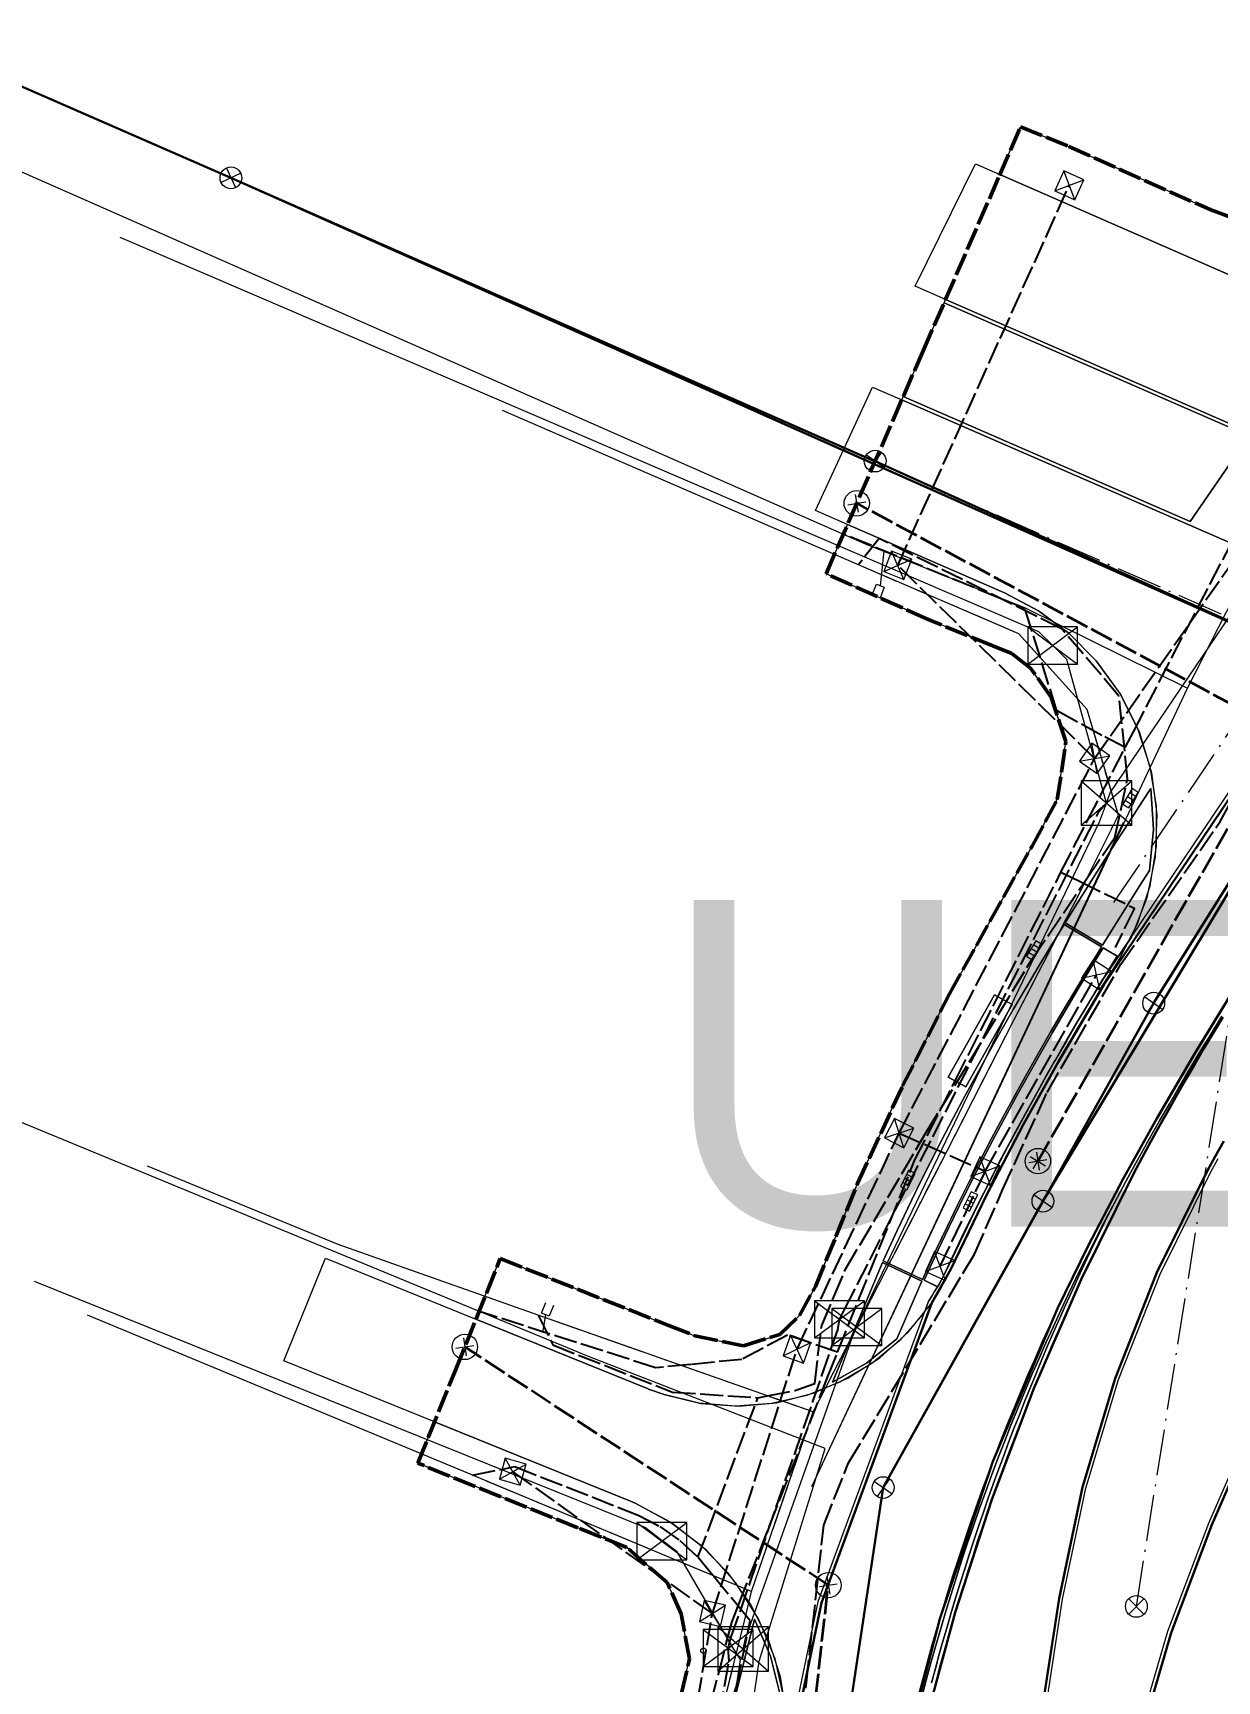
# Model space of a CAD drawing. Header units: metres. Extents: x 105014 to 106600, y 111320 to 118425.
# Drawn here: x 105358.8 to 105424, y 113387.1 to 113477.9 of the extents above; entities that cross this region are included whole.
import ezdxf
from ezdxf.enums import TextEntityAlignment as Align

# ---------------------------------------------------------------- set-up
doc = ezdxf.new("R2010")
doc.units = ezdxf.units.M
doc.linetypes.add('DASHDOT', pattern=[3.556, 2.54, -0.508, 0, -0.508])
doc.linetypes.add('DASHED', pattern=[1.524, 1.27, -0.254])
for name, color, linetype, lineweight in [('00-BASE-LIMITE', 7, 'DASHED', 50), ('00-BASE-UE', 42, 'DASHED', 25), ('10-PAV-BOCACALLE', 9, 'CONTINUOUS', 13), ('10-PAV-CALZADA-BRT', 12, 'CONTINUOUS', 30), ('10-PAV-CALZADA-MIXTA', 8, 'CONTINUOUS', 30), ('10-PAV-CICLORUTA', 76, 'CONTINUOUS', 18), ('10-PAV-SARDINEL', 252, 'CONTINUOUS', 13), ('20-EP-ZONA-DURA', 253, 'CONTINUOUS', 13), ('20-EP-ZONA-VERDE', 84, 'CONTINUOUS', 13), ('30-RED-ENEL-NODOS', 11, 'CONTINUOUS', 13), ('30-RED-ENEL-PROY', 1, 'DASHED', 25), ('30-RED-ETB-CAMARA', 151, 'CONTINUOUS', 13), ('30-RED-ETB-EXIST', 145, 'CONTINUOUS', 13), ('30-RED-ETB-PROY', 5, 'DASHED', 25), ('30-RED-VANTI-EXIST', 52, 'CONTINUOUS', 13), ('30-RED-VANTI-PROY', 2, 'DASHED', 25), ('30-RED-VANTI-RETIRO', 8, 'DASHDOT', 13), ('35-RH-ACUE-DOMICILIARIA', 152, 'CONTINUOUS', 9), ('35-RH-ACUE-MENOR-EXIST', 151, 'CONTINUOUS', 13), ('35-RH-ACUE-MENOR-PROY', 5, 'DASHED', 25), ('35-RH-PLUV-COLECTOR', 96, 'CONTINUOUS', 30), ('35-RH-PLUV-NODOS', 94, 'CONTINUOUS', 13), ('35-RH-PLUV-RETIRO', 8, 'DASHDOT', 13), ('36-RH-SAN-COLECTOR-PROY', 6, 'DASHED', 35), ('36-RH-SAN-POZOS', 216, 'CONTINUOUS', 13), ('40-ROT-UE', 7, 'CONTINUOUS', 25)]:
    doc.layers.add(name, color=color, linetype=linetype, lineweight=lineweight)

# ---------------------------------------------------------------- blocks, each defined once
blk = doc.blocks.new('CAM_ETB_T_13')
for p, q in [((-1.375, -1.025), (1.375, 1.025)), ((-1.375, 1.025), (1.375, -1.025))]:
    blk.add_line(p, q)
blk.add_lwpolyline([(-1.375, -1.025), (1.375, -1.025), (1.375, 1.025), (-1.375, 1.025)], close=True)
blk = doc.blocks.new('CAM_ETB_T_14')
for p, q in [((-1.39, -1.22), (1.39, 1.22)), ((-1.39, 1.22), (1.39, -1.22))]:
    blk.add_line(p, q)
blk.add_lwpolyline([(-1.39, -1.22), (1.39, -1.22), (1.39, 1.22), (-1.39, 1.22)], close=True)
blk = doc.blocks.new('CAJA_ENEL')
for p, q in [((-0.6, -0.6), (0.6, 0.6)), ((-0.6, 0.6), (0.6, -0.6))]:
    blk.add_line(p, q)
blk.add_lwpolyline([(-0.6, -0.6), (0.6, -0.6), (0.6, 0.6), (-0.6, 0.6)], close=True)
blk = doc.blocks.new('POSTE')
blk.add_circle((0, 0), 0.15)
blk = doc.blocks.new('POZO_SAN')
for p, q in [((-0.5, 0), (0.5, 0)), ((0, -0.5), (0, 0.5))]:
    blk.add_line(p, q)
blk.add_circle((0, 0), 0.7)
blk = doc.blocks.new('SUMIDERO')
for p, q in [((-0.25, -0.2), (-0.25, 0.2)), ((0, -0.2), (0, 0.2)), ((0.25, -0.2), (0.25, 0.2))]:
    blk.add_line(p, q)
blk.add_lwpolyline([(-0.5, -0.2), (0.5, -0.2), (0.5, 0.2), (-0.5, 0.2)], close=True)
blk = doc.blocks.new('POZO_PLUV')
for p, q in [((-0.42, -0.42), (0.42, 0.42)), ((-0.42, 0.42), (0.42, -0.42))]:
    blk.add_line(p, q)
blk.add_circle((0, 0), 0.6)

msp = doc.modelspace()

# ---------------------------------------------------------------- linework, layer by layer
at = {"layer": '00-BASE-LIMITE'}
msp.add_lwpolyline([(105393.1515, 113380.5137), (105394.9711, 113388.3435), (105394.5135, 113390.8189), (105393.7363, 113392.5397), (105391.5237, 113394.4829), (105388.8271, 113395.5617), (105380.0079, 113399.1167), (105382.0817, 113404.2453), (105384.5483, 113410.3807), (105393.7835, 113406.7225), (105395.2719, 113406.1329), (105397.9441, 113405.5709), (105399.9439, 113406.2103), (105401.0257, 113407.2515), (105401.9177, 113408.8441), (105403.0411, 113411.6039), (105404.2265, 113414.5119), (105406.7139, 113419.8887), (105409.2885, 113424.9569), (105413.8413, 113433.0969), (105415.2339, 113435.6627), (105415.6915, 113438.6829), (105415.6983, 113438.8579), (105414.8993, 113441.3037), (105413.7549, 113442.8935), (105412.7207, 113443.7063), (105411.6779, 113444.1287), (105408.0881, 113445.5833), (105402.4971, 113448.0951), (105407.8405, 113460.3577), (105412.0461, 113470.0133), (105413.2117, 113472.7045), (105415.8671, 113471.6193), (105423.6867, 113468.1225), (105430.3041, 113465.6729)], dxfattribs=at)
at = {"layer": '00-BASE-UE'}
msp.add_lwpolyline([(105393.1515, 113380.5137), (105394.9711, 113388.3435), (105394.5135, 113390.8189), (105393.7363, 113392.5397), (105391.5237, 113394.4829), (105388.8271, 113395.5617), (105380.0079, 113399.1167), (105382.0817, 113404.2453), (105384.5483, 113410.3807), (105393.7835, 113406.7225), (105395.2719, 113406.1329), (105397.9441, 113405.5709), (105399.9439, 113406.2103), (105401.0257, 113407.2515), (105401.9177, 113408.8441), (105403.0411, 113411.6039), (105404.2265, 113414.5119), (105406.7139, 113419.8887), (105409.2885, 113424.9569), (105413.8413, 113433.0969), (105415.2339, 113435.6627), (105415.6915, 113438.6829), (105415.6983, 113438.8579), (105414.8993, 113441.3037), (105413.7549, 113442.8935), (105412.7207, 113443.7063), (105411.6779, 113444.1287), (105408.0881, 113445.5833), (105402.4971, 113448.0951), (105407.8405, 113460.3577), (105412.0461, 113470.0133), (105413.2117, 113472.7045), (105415.8671, 113471.6193), (105423.6867, 113468.1225), (105430.3041, 113465.6729)], dxfattribs=at)
at = {"layer": '10-PAV-BOCACALLE'}
for points in [[(105429.1001, 113454.4565), (105409.0755, 113463.1931), (105407.4095, 113463.92), (105410.7236, 113470.6571), (105412.0703, 113470.0692), (105427.4455, 113463.3611)], [(105433.6315, 113448.9523), (105417.7891, 113425.4482), (105418.6497, 113426.8557), (105419.6556, 113428.8155), (105420.3417, 113430.9088), (105420.6909, 113433.0838), (105420.6947, 113435.2866), (105420.3528, 113437.4628), (105419.6739, 113439.5584), (105418.6747, 113441.5216), (105417.3799, 113443.3038), (105415.8897, 113444.8017), (105414.1911, 113446.0583), (105412.3227, 113447.0449), (105412.3179, 113447.047), (105403.6775, 113450.8037), (105401.911, 113451.5714), (105405.0593, 113458.3698), (105406.669, 113457.669), (105426.6991, 113448.9483)], [(105400.2118, 113386.0369), (105399.6849, 113388.3494), (105398.7752, 113390.5398), (105397.5089, 113392.5453), (105395.9221, 113394.3081), (105394.0606, 113395.7778), (105391.9776, 113396.9122), (105391.5951, 113397.0745), (105391.5463, 113397.0942), (105380.9263, 113401.3882), (105372.6269, 113404.7439), (105374.9135, 113410.3991), (105383.2075, 113407.0456), (105392.6977, 113403.2085), (105392.7182, 113403.2004), (105393.5732, 113402.8897), (105395.6047, 113402.4095), (105397.6869, 113402.2606), (105399.7661, 113402.4469), (105401.7887, 113402.9635), (105403.7024, 113403.7973), (105405.4581, 113404.9266), (105407.0104, 113406.3223), (105408.3193, 113407.9485), (105408.3193, 113407.9485), (105402.2506, 113391.4324), (105399.3525, 113377.5215)]]:
    msp.add_lwpolyline(points, dxfattribs=at)
at = {"layer": '10-PAV-CALZADA-BRT'}
for points in [[(105407.8954, 113384.5838), (105409.6039, 113390.8951), (105411.6195, 113397.1153), (105413.9372, 113403.2293), (105416.5515, 113409.2225), (105419.4561, 113415.0805), (105419.9191, 113415.9519), (105420.3911, 113416.8251), (105420.8689, 113417.6941), (105421.3519, 113418.5591), (105421.8403, 113419.4203), (105422.3335, 113420.2777), (105422.8315, 113421.1315), (105423.3341, 113421.9815), (105423.8407, 113422.8281), (105424.3515, 113423.6713)], [(105419.7195, 113383.6888), (105421.5029, 113389.7804), (105423.7521, 113395.7157), (105433.9613, 113419.1687)], [(105424.4023, 113416.8427), (105423.9303, 113415.9977), (105423.5065, 113415.2267), (105420.7231, 113409.615), (105418.4224, 113403.7887), (105416.6207, 113397.7893), (105415.3307, 113391.6595), (105413.413, 113379.1583)]]:
    msp.add_lwpolyline(points, dxfattribs=at)
at = {"layer": '10-PAV-CALZADA-MIXTA'}
for points in [[(105399.3525, 113377.5215), (105402.2506, 113391.4324), (105408.3193, 113407.9485), (105409.3677, 113409.7989), (105411.3569, 113413.9095), (105413.3613, 113417.7411), (105415.2869, 113421.1997), (105417.7891, 113425.4482), (105452.9312, 113477.5869), (105492.9189, 113536.0193)], [(105424.7843, 113424.8907), (105422.8321, 113421.7085), (105420.7111, 113418.0947), (105418.8581, 113414.7663), (105416.9353, 113411.0909), (105415.2505, 113407.6271), (105411.6878, 113399.2091), (105408.7601, 113390.5498), (105406.4835, 113381.697)]]:
    msp.add_lwpolyline(points, dxfattribs=at)
at = {"layer": '10-PAV-CICLORUTA'}
for points in [[(105420.3215, 113431.7577), (105419.7497, 113430.8641), (105419.0397, 113429.7431), (105418.3343, 113428.6163), (105417.7293, 113427.6385), (105415.6681, 113428.8685), (105416.2967, 113429.8845), (105417.0089, 113431.0219), (105417.7251, 113432.1529), (105418.4449, 113433.2777), (105419.1679, 113434.3963), (105419.8935, 113435.5093), (105420.3867, 113436.2599), (105420.539, 113434.0059), (105420.3215, 113431.7577)], [(105417.6767, 113427.5535), (105417.6335, 113427.4837), (105416.9379, 113426.3449), (105416.2479, 113425.1997), (105415.5641, 113424.0479), (105414.8869, 113422.8893), (105414.2165, 113421.7239), (105413.5537, 113420.5511), (105412.8987, 113419.3711), (105412.2523, 113418.1835), (105411.6147, 113416.9885), (105410.9863, 113415.7855), (105410.3681, 113414.5747), (105409.7599, 113413.3557), (105409.1629, 113412.1285), (105408.5857, 113410.9113), (105407.8129, 113409.2289), (105405.6445, 113410.2585), (105406.4145, 113411.9341), (105406.9995, 113413.1677), (105407.6071, 113414.4163), (105408.2255, 113415.6561), (105408.8539, 113416.8869), (105409.4921, 113418.1089), (105410.1395, 113419.3223), (105410.7955, 113420.5273), (105411.4597, 113421.7239), (105412.1317, 113422.9125), (105412.8105, 113424.0931), (105413.4963, 113425.2661), (105414.1883, 113426.4315), (105414.8859, 113427.5895), (105415.5889, 113428.7405), (105415.6155, 113428.7833), (105417.6767, 113427.5535)], [(105407.7719, 113409.1377), (105406.3921, 113405.9581), (105404.7199, 113404.6213), (105402.8483, 113403.5819), (105405.6035, 113410.1673), (105407.7719, 113409.1377)], [(105399.9611, 113386.3551), (105398.1875, 113377.7967), (105395.8139, 113378.1549), (105397.0377, 113384.3738), (105398.5567, 113390.5273), (105399.4264, 113388.4975), (105399.9611, 113386.3551)]]:
    msp.add_lwpolyline(points, close=True, dxfattribs=at)
at = {"layer": '10-PAV-SARDINEL'}
for points in [[(105399.1567, 113377.5623), (105402.0548, 113391.4732), (105402.0628, 113391.5011), (105408.1316, 113408.0175), (105408.1461, 113408.0485), (105408.1526, 113408.0591), (105408.3182, 113408.3086), (105408.3208, 113408.3126), (105408.4783, 113408.5626), (105408.6325, 113408.8205), (105408.7797, 113409.0803), (105408.9226, 113409.3467), (105409.0566, 113409.6114), (105409.1869, 113409.8843), (105409.5733, 113410.7117), (105409.9661, 113411.5378), (105410.3646, 113412.3612), (105410.7687, 113413.1819), (105411.1784, 113413.9997), (105411.67, 113414.9642), (105412.1684, 113415.9251), (105412.6736, 113416.8825), (105413.1854, 113417.8363), (105413.6597, 113418.7063), (105414.1391, 113419.5734), (105414.6236, 113420.4377), (105415.1133, 113421.2991), (105415.7296, 113422.3679), (105416.3526, 113423.4332), (105416.982, 113424.4945), (105417.6177, 113425.5513), (105417.6233, 113425.56), (105452.7658, 113477.6993)], [(105452.9312, 113477.5869), (105417.7891, 113425.4482), (105417.1537, 113424.3919), (105416.5249, 113423.3317), (105415.9026, 113422.2676), (105415.2869, 113421.1997), (105414.7978, 113420.3394), (105414.3138, 113419.4761), (105413.835, 113418.61), (105413.3613, 113417.7411), (105412.8501, 113416.7885), (105412.3456, 113415.8324), (105411.8479, 113414.8727), (105411.3569, 113413.9095), (105410.9478, 113413.0929), (105410.5443, 113412.2735), (105410.1465, 113411.4513), (105409.7542, 113410.6264), (105409.3677, 113409.7989), (105409.2367, 113409.5244), (105409.0993, 113409.253), (105408.9556, 113408.985), (105408.8057, 113408.7203), (105408.6496, 113408.4593), (105408.4874, 113408.202), (105408.3193, 113407.9485), (105402.2506, 113391.4324), (105399.3525, 113377.5215)], [(105407.5704, 113386.2642), (105407.8213, 113387.2202), (105408.08, 113388.1742), (105408.3463, 113389.1261), (105408.6202, 113390.0758), (105408.9018, 113391.0232), (105409.191, 113391.9684), (105409.4877, 113392.9113), (105409.7921, 113393.8517), (105410.1039, 113394.7896), (105410.4233, 113395.725), (105410.7503, 113396.6578), (105411.0846, 113397.5879), (105411.4265, 113398.5154), (105411.7758, 113399.44), (105412.1325, 113400.3618), (105412.4966, 113401.2807), (105412.8681, 113402.1967), (105413.247, 113403.1096), (105413.6331, 113404.0195), (105414.0266, 113404.9263), (105414.4273, 113405.8298), (105414.8353, 113406.7301), (105415.2505, 113407.6271), (105415.6618, 113408.4978), (105416.0798, 113409.3654), (105416.5043, 113410.2298), (105416.9353, 113411.0909), (105417.4063, 113412.0148), (105417.8838, 113412.9354), (105418.3677, 113413.8526), (105418.8581, 113414.7663), (105419.3139, 113415.6025), (105419.7747, 113416.436), (105420.2404, 113417.2668), (105420.7111, 113418.0947), (105421.234, 113419.0024), (105421.7618, 113419.9073), (105422.2945, 113420.8094), (105422.8321, 113421.7085), (105423.4767, 113422.773), (105424.1274, 113423.8337)], [(105424.2976, 113423.7287), (105423.6475, 113422.6689), (105423.0034, 113421.6052), (105422.4665, 113420.7072), (105421.9343, 113419.8061), (105421.4071, 113418.9022), (105420.8847, 113417.9954), (105420.4146, 113417.1685), (105419.9494, 113416.3388), (105419.4892, 113415.5063), (105419.034, 113414.6712), (105418.5443, 113413.7586), (105418.061, 113412.8427), (105417.5842, 113411.9234), (105417.1138, 113411.0008), (105416.6838, 113410.1415), (105416.2596, 113409.2779), (105415.8424, 113408.4117), (105415.4317, 113407.5424), (105415.0172, 113406.6469), (105414.6098, 113405.748), (105414.2098, 113404.8459), (105413.8169, 113403.9407), (105413.4314, 113403.0323), (105413.0532, 113402.1208), (105412.6822, 113401.2062), (105412.3188, 113400.2889), (105411.9626, 113399.3686), (105411.6139, 113398.4455), (105411.2726, 113397.5196), (105410.9388, 113396.5909), (105410.6124, 113395.6596), (105410.2933, 113394.7251), (105409.9822, 113393.7894), (105409.6783, 113392.8505), (105409.382, 113391.9092), (105409.0933, 113390.9655), (105408.8122, 113390.0196), (105408.5387, 113389.0714), (105408.2728, 113388.1211), (105408.0146, 113387.1686), (105407.764, 113386.2142)], [(105408.3071, 113387.0135), (105408.518, 113387.8022), (105408.7349, 113388.5939), (105408.9554, 113389.3799), (105409.1821, 113390.1688), (105409.4122, 113390.9521), (105409.6485, 113391.7382), (105409.8882, 113392.5186), (105410.1341, 113393.3018), (105410.3833, 113394.0793), (105410.6388, 113394.8593), (105410.8976, 113395.6336), (105411.1625, 113396.4104), (105411.4308, 113397.1816), (105411.7052, 113397.9552), (105411.9829, 113398.7228), (105412.2669, 113399.4931), (105412.5539, 113400.2574), (105412.8472, 113401.0241), (105413.1436, 113401.7848), (105413.4463, 113402.5478), (105413.752, 113403.3048), (105414.064, 113404.064), (105414.379, 113404.8173), (105414.7002, 113405.5726), (105415.0244, 113406.3219), (105415.3549, 113407.0732), (105415.6882, 113407.8185), (105416.0278, 113408.5658), (105416.3702, 113409.307), (105416.7191, 113410.05), (105417.0705, 113410.7869), (105417.4283, 113411.5256), (105417.7887, 113412.2582), (105418.1557, 113412.9924), (105418.525, 113413.7205), (105418.5446, 113413.7585), (105419.034, 113414.6712), (105419.4892, 113415.5063), (105419.9494, 113416.3388), (105420.4146, 113417.1685), (105420.8847, 113417.9954), (105421.4071, 113418.9022), (105421.9343, 113419.8061), (105422.4665, 113420.7072), (105423.0034, 113421.6052), (105423.6475, 113422.6689), (105424.2976, 113423.7287)], [(105424.3515, 113423.6713), (105423.8407, 113422.8281), (105423.3341, 113421.9815), (105422.8315, 113421.1315), (105422.3335, 113420.2777), (105421.8403, 113419.4203), (105421.3519, 113418.5591), (105420.8689, 113417.6941), (105420.3911, 113416.8251), (105419.9191, 113415.9519), (105419.4561, 113415.0805), (105419.0784, 113414.3581), (105418.7031, 113413.6294), (105418.3343, 113412.9024), (105417.9679, 113412.1693), (105417.608, 113411.4378), (105417.2507, 113410.7002), (105416.8998, 113409.9644), (105416.5515, 113409.2225), (105416.2096, 113408.4824), (105415.8705, 113407.7363), (105415.5377, 113406.9921), (105415.2077, 113406.2419), (105414.884, 113405.4937), (105414.5632, 113404.7395), (105414.2487, 113403.9874), (105413.9372, 113403.2293), (105413.632, 113402.4734), (105413.3297, 113401.7116), (105413.0338, 113400.952), (105412.7409, 113400.1865), (105412.4543, 113399.4233), (105412.1708, 113398.6543), (105411.8935, 113397.8877), (105411.6195, 113397.1153), (105411.3516, 113396.3453), (105411.0871, 113395.5696), (105410.8287, 113394.7965), (105410.5736, 113394.0176), (105410.3247, 113393.2413), (105410.0792, 113392.4593), (105409.8398, 113391.68), (105409.6039, 113390.8951), (105409.3741, 113390.113), (105409.1478, 113389.3253), (105408.9276, 113388.5404), (105408.711, 113387.7499), (105408.5004, 113386.9624)]]:
    msp.add_lwpolyline(points, dxfattribs=at)
at = {"layer": '20-EP-ZONA-DURA'}
for points in [[(105427.4455, 113463.3611), (105412.0703, 113470.0692), (105413.2117, 113472.7045), (105415.8671, 113471.6193), (105423.6867, 113468.1225), (105430.3041, 113465.6729)], [(105426.6991, 113448.9483), (105406.6689, 113457.669), (105406.7488, 113457.8523), (105422.5469, 113450.9741), (105425.7989, 113455.6785), (105408.9956, 113463.0097), (105409.0755, 113463.1931), (105429.1001, 113454.4565)], [(105407.764, 113386.2142), (105408.0146, 113387.1686), (105408.2728, 113388.1211), (105408.5387, 113389.0714), (105408.8122, 113390.0196), (105409.0933, 113390.9655), (105409.382, 113391.9092), (105409.6783, 113392.8505), (105409.9822, 113393.7894), (105410.2933, 113394.7251), (105410.6124, 113395.6596), (105410.9388, 113396.5909), (105411.2726, 113397.5196), (105411.6139, 113398.4455), (105411.9626, 113399.3686), (105412.3188, 113400.2889), (105412.6822, 113401.2062), (105413.0532, 113402.1208), (105413.4314, 113403.0323), (105413.8169, 113403.9407), (105414.2098, 113404.8459), (105414.6098, 113405.748), (105415.0172, 113406.6469), (105415.4317, 113407.5424), (105415.8424, 113408.4117), (105416.2596, 113409.2779), (105416.6838, 113410.1415), (105417.1138, 113411.0008), (105417.5842, 113411.9234), (105418.061, 113412.8427), (105418.525, 113413.7205), (105418.1557, 113412.9924), (105417.7887, 113412.2582), (105417.4283, 113411.5256), (105417.0705, 113410.7869), (105416.7191, 113410.05), (105416.3702, 113409.307), (105416.0278, 113408.5658), (105415.6882, 113407.8185), (105415.3549, 113407.0732), (105415.0244, 113406.3219), (105414.7002, 113405.5726), (105414.379, 113404.8173), (105414.064, 113404.064), (105413.752, 113403.3048), (105413.4463, 113402.5478), (105413.1436, 113401.7848), (105412.8472, 113401.0241), (105412.5539, 113400.2574), (105412.2669, 113399.4931), (105411.9829, 113398.7228), (105411.7052, 113397.9552), (105411.4308, 113397.1816), (105411.1625, 113396.4104), (105410.8976, 113395.6336), (105410.6388, 113394.8593), (105410.3833, 113394.0793), (105410.1341, 113393.3018), (105409.8882, 113392.5186), (105409.6485, 113391.7382), (105409.4122, 113390.9521), (105409.1821, 113390.1688), (105408.9554, 113389.3799), (105408.7349, 113388.5939), (105408.518, 113387.8022), (105408.3071, 113387.0135)], [(105393.1515, 113380.5137), (105394.9711, 113388.3435), (105394.5135, 113390.8189), (105393.7363, 113392.5397), (105391.5237, 113394.4829), (105388.8271, 113395.5617), (105380.0079, 113399.1167), (105380.9264, 113401.3882), (105391.5463, 113397.0942), (105391.5951, 113397.0745), (105391.9776, 113396.9122), (105393.8708, 113395.9008), (105395.5872, 113394.6118), (105397.0863, 113393.0756), (105398.3329, 113391.3283), (105399.2978, 113389.4109), (105399.9582, 113387.3686), (105400.2986, 113385.2493)]]:
    msp.add_lwpolyline(points, dxfattribs=at)
for points in [[(105419.3248, 113428.0844), (105417.7511, 113425.7496), (105418.4957, 113426.9771), (105418.5349, 113427.0413), (105417.7625, 113427.5023), (105417.7187, 113427.4313), (105417.0233, 113426.2929), (105416.3337, 113425.1483), (105415.6503, 113423.9971), (105414.9733, 113422.8391), (105414.3035, 113421.6743), (105413.6409, 113420.5023), (105412.9865, 113419.3229), (105412.3403, 113418.1361), (105411.7031, 113416.9417), (105411.0753, 113415.7397), (105410.4573, 113414.5295), (105409.8497, 113413.3115), (105409.2529, 113412.0853), (105408.6761, 113410.8687), (105407.9051, 113409.1853), (105408.6411, 113408.8358), (105408.6325, 113408.8205), (105408.4783, 113408.5626), (105408.3208, 113408.3126), (105408.3182, 113408.3086), (105408.1526, 113408.0591), (105408.1461, 113408.0485), (105408.1316, 113408.0175), (105407.8868, 113407.3514), (105406.5548, 113405.8655), (105405.0111, 113404.6009), (105403.292, 113403.5875), (105401.438, 113402.8492), (105399.4929, 113402.4033), (105397.5025, 113402.2604), (105395.5136, 113402.4238), (105393.5732, 113402.8897), (105392.7182, 113403.2004), (105392.6977, 113403.2085), (105383.2075, 113407.0456), (105384.5483, 113410.3807), (105393.7835, 113406.7225), (105395.2719, 113406.1329), (105397.9441, 113405.5709), (105399.9439, 113406.2103), (105401.0257, 113407.2515), (105401.9177, 113408.8441), (105403.0411, 113411.6039), (105404.2265, 113414.5119), (105406.7139, 113419.8887), (105409.2885, 113424.9569), (105413.8413, 113433.0969), (105415.2339, 113435.6627), (105415.6915, 113438.6829), (105415.6983, 113438.8579), (105414.8993, 113441.3037), (105413.7549, 113442.8935), (105412.7207, 113443.7063), (105411.6779, 113444.1287), (105408.0881, 113445.5833), (105402.4971, 113448.0951), (105403.6774, 113450.8038), (105412.3179, 113447.047), (105412.3227, 113447.0449), (105414.1911, 113446.0583), (105415.8897, 113444.8017), (105417.3799, 113443.3038), (105418.7341, 113441.4236), (105419.7596, 113439.3458), (105420.4284, 113437.1274), (105420.7221, 113434.829), (105420.6327, 113432.5136), (105420.1626, 113430.2447), (105419.3248, 113428.0844)], [(105415.6681, 113428.8685), (105417.7293, 113427.6385), (105418.3343, 113428.6163), (105419.0397, 113429.7431), (105419.7497, 113430.8641), (105420.3215, 113431.7577), (105420.539, 113434.0061), (105420.3867, 113436.2599), (105419.8935, 113435.5093), (105419.1679, 113434.3963), (105418.4449, 113433.2777), (105417.7251, 113432.1529), (105417.0089, 113431.0219), (105416.2967, 113429.8845), (105415.6681, 113428.8685)], [(105417.6767, 113427.5535), (105415.6155, 113428.7833), (105415.5889, 113428.7405), (105414.8859, 113427.5895), (105414.1883, 113426.4315), (105413.4963, 113425.2661), (105412.8105, 113424.0931), (105412.1317, 113422.9125), (105411.4597, 113421.7239), (105410.7955, 113420.5273), (105410.1395, 113419.3223), (105409.4921, 113418.1089), (105408.8539, 113416.8869), (105408.2255, 113415.6561), (105407.6071, 113414.4163), (105406.9995, 113413.1677), (105406.4145, 113411.9341), (105405.6445, 113410.2585), (105407.8129, 113409.2289), (105408.5857, 113410.9113), (105409.1629, 113412.1285), (105409.7599, 113413.3557), (105410.3681, 113414.5747), (105410.9863, 113415.7855), (105411.6147, 113416.9885), (105412.2523, 113418.1835), (105412.8987, 113419.3711), (105413.5537, 113420.5511), (105414.2165, 113421.7239), (105414.8869, 113422.8893), (105415.5641, 113424.0479), (105416.2479, 113425.1997), (105416.9379, 113426.3449), (105417.6335, 113427.4837), (105417.6767, 113427.5535)], [(105412.7391, 113424.3669), (105411.7781, 113424.9029), (105409.2313, 113420.3691), (105410.1889, 113419.8313), (105412.7391, 113424.3669)], [(105407.7719, 113409.1377), (105405.6035, 113410.1673), (105402.8483, 113403.5819), (105404.7199, 113404.6213), (105406.3921, 113405.9581), (105407.7719, 113409.1377)], [(105395.8139, 113378.1549), (105398.1875, 113377.7967), (105399.9611, 113386.3551), (105399.4263, 113388.4976), (105398.5567, 113390.5273), (105397.0377, 113384.3738), (105395.8139, 113378.1549)]]:
    msp.add_lwpolyline(points, close=True, dxfattribs=at)
at = {"layer": '20-EP-ZONA-VERDE'}
for points in [[(105425.7989, 113455.6785), (105422.5469, 113450.9741), (105406.7489, 113457.8523), (105407.8405, 113460.3577), (105408.9957, 113463.0097), (105425.7989, 113455.6785)], [(105418.5349, 113427.0413), (105418.4957, 113426.9771), (105417.1063, 113424.6867), (105416.4257, 113423.5403), (105415.7519, 113422.3877), (105415.0853, 113421.2285), (105414.4261, 113420.0625), (105413.7751, 113418.8893), (105413.1325, 113417.7091), (105412.4991, 113416.5215), (105411.8749, 113415.3267), (105411.2607, 113414.1241), (105410.6571, 113412.9137), (105410.0641, 113411.6953), (105409.2125, 113409.8873), (105408.6611, 113408.8263), (105407.9051, 113409.1853), (105408.6761, 113410.8687), (105409.2529, 113412.0853), (105409.8497, 113413.3115), (105410.4573, 113414.5295), (105411.0753, 113415.7397), (105411.7031, 113416.9417), (105412.3403, 113418.1361), (105412.9865, 113419.3229), (105413.6409, 113420.5023), (105414.3035, 113421.6743), (105414.9733, 113422.8391), (105415.6503, 113423.9971), (105416.3337, 113425.1483), (105417.0233, 113426.2929), (105417.7187, 113427.4313), (105417.7625, 113427.5023), (105418.5349, 113427.0413)], [(105412.7391, 113424.3669), (105410.1889, 113419.8313), (105409.2313, 113420.3691), (105411.7781, 113424.9029), (105412.7391, 113424.3669)]]:
    msp.add_lwpolyline(points, close=True, dxfattribs=at)
for points in [[(105433.7789, 113419.2507), (105423.5681, 113395.7937), (105421.3135, 113389.8439), (105419.5257, 113383.7376)], [(105413.6111, 113379.1306), (105415.5281, 113391.6265), (105416.8146, 113397.7399), (105418.6115, 113403.7231), (105420.906, 113409.5337), (105423.6819, 113415.1303), (105424.1053, 113415.9009)]]:
    msp.add_lwpolyline(points, dxfattribs=at)
at = {"layer": '30-RED-ENEL-PROY'}
for points in [[(105406.4479, 113448.5501), (105415.8953, 113469.4829)], [(105417.2907, 113437.9195), (105427.0351, 113451.7893)], [(105417.2907, 113437.9195), (105406.4479, 113448.5501)], [(105406.5225, 113417.2949), (105417.2907, 113437.9195)], [(105411.2647, 113415.1957), (105417.3973, 113426.0075)], [(105400.8961, 113405.3943), (105406.5225, 113417.2949)], [(105406.5225, 113417.2949), (105411.2647, 113415.1957)], [(105411.2647, 113415.1957), (105408.7723, 113409.9739)], [(105396.2351, 113390.8445), (105400.8961, 113405.3943)], [(105396.2351, 113390.8445), (105385.2379, 113398.6455)], [(105390.8599, 113359.0417), (105396.2351, 113390.8445)]]:
    msp.add_lwpolyline(points, dxfattribs=at)
at = {"layer": '30-RED-ETB-EXIST'}
for points in [[(105363.597, 113466.627), (105414.197, 113444.915), (105414.981, 113444.142)], [(105417.943, 113435.468), (105418.155, 113436.026), (105436.522, 113463.164), (105437.546, 113464.856), (105437.659, 113464.787)], [(105417.943, 113435.468), (105415.765, 113443.369), (105414.981, 113444.142)], [(105404.196, 113406.621), (105404.432, 113407.165), (105417.553, 113434.439), (105417.943, 113435.468)], [(105358.877, 113409.143), (105392.548, 113395.569), (105393.471, 113394.86)], [(105397.926, 113388.879), (105398.062, 113389.461), (105403.958, 113406.069), (105404.196, 113406.621)], [(105397.096, 113388.939), (105397.303, 113389.059), (105394.294, 113394.229), (105393.471, 113394.86)], [(105391.464, 113345.131), (105391.413, 113345.726), (105397.79, 113388.298), (105397.326, 113389.02), (105397.303, 113389.059), (105397.096, 113388.939)]]:
    msp.add_lwpolyline(points, dxfattribs=at)
at = {"layer": '30-RED-ETB-PROY'}
for points in [[(105403.239, 113407.035), (105403.519, 113407.585), (105417.522, 113434.982), (105417.943, 113435.468)], [(105397.096, 113388.939), (105397.256, 113389.499), (105403.136, 113406.457), (105403.239, 113407.035)], [(105391.464, 113345.131), (105389.898, 113345.165), (105389.955, 113347.803), (105397.149, 113388.217), (105397.096, 113388.939)]]:
    msp.add_lwpolyline(points, dxfattribs=at)
at = {"layer": '30-RED-VANTI-EXIST'}
for points in [[(105404.2783, 113448.5791), (105384.6761, 113457.0793)], [(105416.8705, 113431.3201), (105418.6007, 113434.7953), (105416.8711, 113440.6239), (105413.1231, 113444.7853), (105404.2783, 113448.5791)], [(105404.6078, 113407.4334), (105409.1777, 113416.3455), (105412.8625, 113423.5423), (105416.5985, 113430.7737), (105416.8705, 113431.3201)], [(105386.6355, 113407.2611), (105375.6109, 113411.1647), (105365.1135, 113415.4757)], [(105382.9843, 113398.4681), (105361.8119, 113407.2599)], [(105399.2606, 113402.8254), (105386.6355, 113407.2611)], [(105402.1494, 113402.6392), (105404.6078, 113407.4334)], [(105401.7893, 113401.9369), (105399.2606, 113402.8254)], [(105401.7893, 113401.9369), (105402.1494, 113402.6392)], [(105398.3909, 113392.0465), (105401.7893, 113401.9369)], [(105383.0233, 113398.4518), (105382.9843, 113398.4681)], [(105396.261, 113392.9343), (105383.0233, 113398.4518)], [(105398.3909, 113392.0465), (105396.261, 113392.9343)], [(105398.067, 113390.7343), (105398.3909, 113392.0465)], [(105393.5247, 113369.3676), (105394.2815, 113375.1835), (105396.7541, 113385.4155), (105398.067, 113390.7343)]]:
    msp.add_lwpolyline(points, dxfattribs=at)
at = {"layer": '30-RED-VANTI-PROY'}
for points in [[(105398.5125, 113295.2323), (105398.2719, 113318.7925), (105397.6749, 113353.1021), (105399.3349, 113370.0874), (105401.4145, 113387.0265), (105402.3683, 113395.7015), (105403.7365, 113399.1325), (105410.6769, 113410.6263), (105412.2229, 113414.1601), (105414.6719, 113419.5345), (105418.7411, 113426.5993), (105424.2061, 113434.4415), (105428.2239, 113441.8055), (105430.8503, 113445.2311), (105460.6313, 113487.9779)], [(105416.8705, 113431.3201), (105418.4045, 113433.5739), (105419.1075, 113436.7999), (105418.6327, 113441.3589), (105415.4671, 113445.0635), (105405.4215, 113450.0391), (105404.2783, 113448.5791)], [(105402.9209, 113408.2713), (105403.5725, 113409.8065), (105407.9995, 113417.3047), (105413.8521, 113426.8851), (105416.8705, 113431.3201)], [(105400.8866, 113403.1604), (105401.8683, 113403.5107), (105402.2541, 113406.7003), (105402.9209, 113408.2713)], [(105386.6355, 113407.2611), (105387.4443, 113405.6249), (105394.0419, 113403.0291), (105398.7407, 113402.7241)], [(105399.2606, 113402.8254), (105400.7729, 113403.1199), (105400.8866, 113403.1604)], [(105395.4381, 113393.9367), (105398.7407, 113402.7241)], [(105398.7407, 113402.7241), (105399.2606, 113402.8254)], [(105383.0233, 113398.4518), (105385.3503, 113398.9251), (105392.1521, 113396.2609), (105393.3449, 113395.6304), (105394.4463, 113394.8514), (105395.4381, 113393.9367)], [(105396.261, 113392.9343), (105395.4381, 113393.9367)], [(105398.067, 113390.7343), (105396.261, 113392.9343)], [(105393.5247, 113369.3676), (105395.7603, 113377.9051), (105397.2827, 113386.0087), (105397.5607, 113386.8117), (105398.3121, 113390.4357), (105398.067, 113390.7343)]]:
    msp.add_lwpolyline(points, dxfattribs=at)
at = {"layer": '30-RED-VANTI-RETIRO'}
for points in [[(105416.8705, 113431.3201), (105418.6007, 113434.7953), (105416.8711, 113440.6239), (105413.1231, 113444.7853), (105404.2783, 113448.5791)], [(105404.6078, 113407.4334), (105409.1777, 113416.3455), (105412.8625, 113423.5423), (105416.5985, 113430.7737), (105416.8705, 113431.3201)], [(105399.2606, 113402.8254), (105386.6355, 113407.2611)], [(105402.1494, 113402.6392), (105404.6078, 113407.4334)], [(105401.7893, 113401.9369), (105399.2606, 113402.8254)], [(105401.7893, 113401.9369), (105402.1494, 113402.6392)], [(105398.3909, 113392.0465), (105401.7893, 113401.9369)], [(105383.0233, 113398.4518), (105382.9843, 113398.4681)], [(105396.261, 113392.9343), (105383.0233, 113398.4518)], [(105398.3909, 113392.0465), (105396.261, 113392.9343)], [(105398.067, 113390.7343), (105398.3909, 113392.0465)], [(105393.5247, 113369.3676), (105394.2815, 113375.1835), (105396.7541, 113385.4155), (105398.067, 113390.7343)]]:
    msp.add_lwpolyline(points, dxfattribs=at)
at = {"layer": '35-RH-ACUE-DOMICILIARIA'}
for points in [[(105405.49, 113447.436), (105405.6917, 113449.3526)], [(105405.0415, 113446.9251), (105405.2767, 113447.5203), (105405.7033, 113447.3517), (105405.468, 113446.7565)], [(105387.4796, 113407.8014), (105387.2436, 113407.2065), (105386.8172, 113407.3757), (105387.0532, 113407.9705)], [(105387.0304, 113407.2911), (105386.8693, 113406.3196)]]:
    msp.add_lwpolyline(points, dxfattribs=at)
at = {"layer": '35-RH-ACUE-MENOR-EXIST'}
for points in [[(105353.6196, 113472.2163), (105404.61, 113449.76), (105413.46, 113446.22)], [(105353.6196, 113472.2163), (105404.61, 113449.76), (105413.46, 113446.22)], [(105422.4, 113441.8), (105425.85, 113448.51), (105436.2, 113457.9), (105441.41, 113466.5)], [(105422.4, 113441.8), (105425.85, 113448.51), (105436.2, 113457.9), (105441.41, 113466.5)], [(105413.46, 113446.22), (105422.4, 113441.8)], [(105413.46, 113446.22), (105422.4, 113441.8)], [(105401.7164, 113397.8296), (105422.4, 113441.8)], [(105401.7164, 113397.8296), (105418.88, 113434.4221)], [(105389.41, 113404.99), (105326.8216, 113430.8063)], [(105389.41, 113404.99), (105326.8216, 113430.8063)], [(105402.44, 113399.93), (105389.41, 113404.99)], [(105402.44, 113399.93), (105389.41, 113404.99)], [(105393.63, 113343.22), (105393.55, 113351.81), (105398.8167, 113388.2081), (105402.44, 113399.93)]]:
    msp.add_lwpolyline(points, dxfattribs=at)
at = {"layer": '35-RH-ACUE-MENOR-PROY'}
for points in [[(105392.485, 113294.3794), (105392.3379, 113301.6538), (105391.4579, 113345.1579), (105391.4213, 113354.9116), (105392.8085, 113366.1925), (105394.3152, 113378.7677), (105395.7892, 113384.4853), (105396.6003, 113387.6344), (105397.2999, 113390.3449), (105397.6932, 113391.3494), (105402.6018, 113403.8841), (105403.1273, 113405.2259), (105407.3766, 113415.7852), (105409.6288, 113420.2089), (105415.4369, 113431.6548), (105416.8766, 113434.46), (105418.9717, 113438.5198), (105419.4249, 113439.3912), (105433.1008, 113465.6829), (105438.7842, 113467.6394), (105441.9608, 113472.0809), (105464.3019, 113504.6313)], [(105418.9717, 113438.5198), (105417.6796, 113439.1946), (105415.2117, 113440.5456), (105413.4541, 113446.1724), (105403.446, 113450.2726)], [(105415.4369, 113431.6548), (105416.4589, 113431.1562), (105419.4895, 113429.6712), (105418.4166, 113427.507)], [(105403.1273, 113405.2259), (105400.3775, 113406.1692), (105397.8626, 113404.8348), (105395.0501, 113404.5541), (105393.0936, 113404.3717), (105383.3809, 113407.4768)]]:
    msp.add_lwpolyline(points, dxfattribs=at)
at = {"layer": '35-RH-PLUV-COLECTOR'}
for points in [[(105369.71, 113469.89), (105334.44, 113485.29)], [(105431.74, 113442.31), (105369.71, 113469.89)], [(105369.71, 113469.89), (105405.1939, 113454.2762)], [(105431.74, 113442.31), (105405.2024, 113454.2954)], [(105414.4442, 113413.5471), (105431.74, 113442.31)], [(105420.5367, 113424.4514), (105431.74, 113442.31)], [(105405.6431, 113397.7729), (105420.5537, 113424.4641)], [(105405.6431, 113397.7729), (105414.4442, 113413.5471)], [(105402.4139, 113376.2857), (105405.6431, 113397.7729)], [(105402.415, 113376.2865), (105405.6431, 113397.7729)]]:
    msp.add_lwpolyline(points, dxfattribs=at)
at = {"layer": '35-RH-PLUV-RETIRO'}
for points in [[(105419.59, 113391.232), (105428.0034, 113444.2395), (105460.6859, 113492.9342)], [(105405.1939, 113454.2762), (105428.0034, 113444.2395)], [(105418.3555, 113429.9841), (105428.0034, 113444.2395)]]:
    msp.add_lwpolyline(points, dxfattribs=at)
at = {"layer": '36-RH-SAN-COLECTOR-PROY'}
for points in [[(105427.6471, 113439.3916), (105404.1855, 113451.9698)], [(105414.1662, 113415.7516), (105427.6471, 113439.3916)], [(105402.62, 113392.4), (105382.5942, 113405.5199)], [(105398.2181, 113352.9403), (105402.618, 113392.4003)]]:
    msp.add_lwpolyline(points, dxfattribs=at)

# ---------------------------------------------------------------- block references
at = {"layer": '30-RED-ENEL-NODOS'}
for name, p, rotation in [('CAJA_ENEL', (105415.8953, 113469.4828), 66), ('CAJA_ENEL', (105406.4478, 113448.55), 68.7), ('CAJA_ENEL', (105417.2907, 113437.9195), 55.1), ('CAJA_ENEL', (105417.3973, 113426.0075), 57.7), ('CAJA_ENEL', (105406.5225, 113417.2948), 63.2), ('CAJA_ENEL', (105411.2646, 113415.1955), 65.3), ('CAJA_ENEL', (105408.7724, 113409.9739), 65.9), ('CAJA_ENEL', (105400.8961, 113405.3942), 70.3), ('CAJA_ENEL', (105385.2378, 113398.6455), 74.1), ('CAJA_ENEL', (105396.235, 113390.8445), 77), ('POSTE', (105395.7416, 113388.7902), 90.7)]:
    msp.add_blockref(name, p, dxfattribs=dict(at, rotation=rotation))
at = {"layer": '30-RED-ETB-CAMARA'}
for name, p in [('CAM_ETB_T_13', (105414.981, 113444.142)), ('CAM_ETB_T_14', (105417.943, 113435.468)), ('CAM_ETB_T_13', (105403.239, 113407.035)), ('CAM_ETB_T_13', (105404.195, 113406.617)), ('CAM_ETB_T_13', (105393.443, 113394.824)), ('CAM_ETB_T_13', (105397.096, 113388.939)), ('CAM_ETB_T_14', (105397.926, 113388.879))]:
    msp.add_blockref(name, p, dxfattribs=at)
at = {"layer": '35-RH-PLUV-NODOS'}
for name, p, rotation in [('POZO_PLUV', (105369.71, 113469.89), 250), ('POZO_PLUV', (105405.2024, 113454.2954), 280), ('SUMIDERO', (105419.2681, 113435.7309), 238.8), ('SUMIDERO', (105413.9696, 113427.3528), 238.8), ('SUMIDERO', (105413.9696, 113427.3528), 238.8), ('POZO_PLUV', (105420.5447, 113424.4494), 280), ('SUMIDERO', (105406.9981, 113414.7121), 242.6), ('SUMIDERO', (105410.4464, 113413.5292), 243.4), ('SUMIDERO', (105410.4464, 113413.5292), 243.4), ('SUMIDERO', (105410.4464, 113413.5292), 243.4), ('POZO_PLUV', (105414.4442, 113413.5471), 280), ('POZO_PLUV', (105405.6431, 113397.7729), 280), ('POZO_PLUV', (105405.6431, 113397.7729), 280)]:
    msp.add_blockref(name, p, dxfattribs=dict(at, rotation=rotation))
msp.add_blockref('POZO_PLUV', (105419.59, 113391.232), dxfattribs=at)
at = {"layer": '36-RH-SAN-POZOS'}
for p, rotation in [((105404.1855, 113451.9698), 279), ((105414.1662, 113415.7516), 328.6), ((105414.1662, 113415.7516), 279), ((105382.5942, 113405.5199), 279), ((105402.62, 113392.4), 279)]:
    msp.add_blockref('POZO_SAN', p, dxfattribs=dict(at, rotation=rotation))

# ---------------------------------------------------------------- texts
at = {"layer": '40-ROT-UE'}
msp.add_text('UE-02  (12900.0)', height=18, dxfattribs=at).set_placement((105485.6685, 113421.1356), align=Align.MIDDLE_CENTER)

doc.saveas('drawing.dxf')
